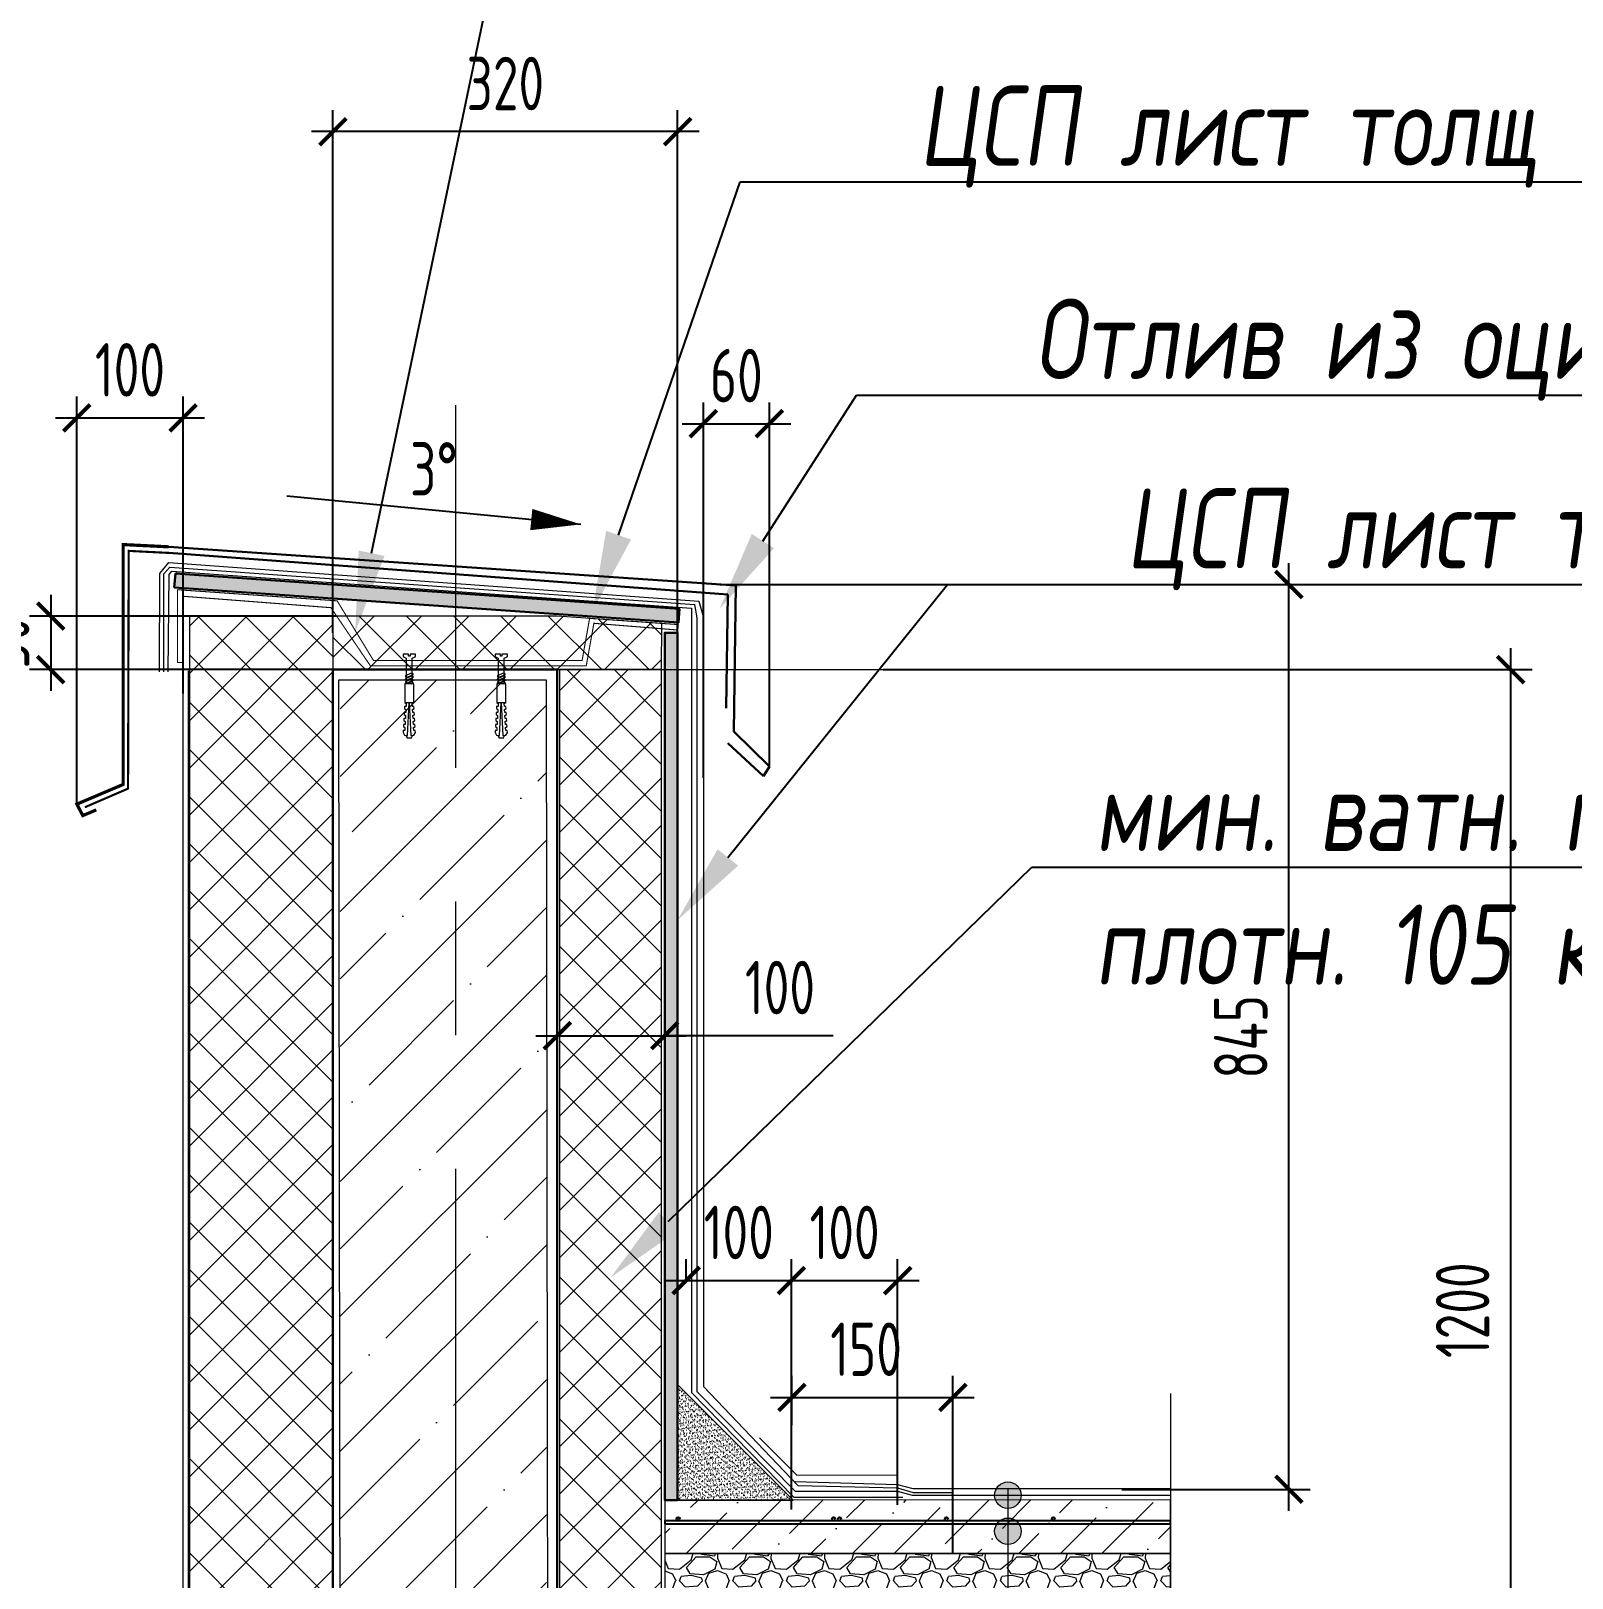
# Model space of a CAD drawing. Header units: millimetres. Extents: x -314343 to 682031, y 21428 to 98936.
# Drawn here: x 431056 to 432497, y 59663 to 61109 of the extents above; entities that cross this region are included whole.
import ezdxf
from ezdxf import colors
from ezdxf.entities.mleader import LeaderData, LeaderLine
from ezdxf.math import Vec2, Vec3

# ---------------------------------------------------------------- set-up
doc = ezdxf.new("R2010")
doc.units = ezdxf.units.MM
doc.header["$MEASUREMENT"] = 0
doc.header["$PDMODE"] = 3
doc.header["$PDSIZE"] = -4
doc.linetypes.add('CENTER', pattern=[2, 1.25, -0.25, 0.25, -0.25])
doc.layers.get('0').update_dxf_attribs({"color": 250, "lineweight": 9})
doc.layers.get('Defpoints').update_dxf_attribs({"color": 6})
for name, color, linetype, lineweight in [('_0', 250, 'Continuous', 9), ('_Выноска', 7, 'Continuous', 15), ('АР_Навесной фасад', 147, 'Continuous', 5), ('АР_Оси', 195, 'Continuous', 9), ('АР_Тонкие', 250, 'Continuous', 5), ('АР_Утеплитель', 250, 'Continuous', 9), ('Крепеж', 251, 'Continuous', 15), ('Маркировка потолков', 7, 'Continuous', 9)]:
    doc.layers.add(name, color=color, linetype=linetype, lineweight=lineweight)
doc.layers.add('PDF _0', color=7, linetype='Continuous')
doc.styles.add('ISOCPEUR', font='isocpeur.ttf', dxfattribs={"width": 0.7})
doc.styles.add('Архитект', font='isocpeur.ttf', dxfattribs={"width": 0.8, "oblique": 8})
doc.dimstyles.new('R_50', dxfattribs={"dimtxt": 140, "dimasz": 30, "dimexe": 20, "dimexo": 0, "dimgap": 20, "dimtad": 1, "dimdec": 0, "dimrnd": 5, "dimzin": 0, "dimdsep": 46, "dimtxsty": 'ISOCPEUR', "dimblk": 'ARCHTICK', "dimcen": 50, "dimdle": 20, "dimclrd": 256, "dimclre": 256, "dimclrt": 256, "dimadec": 0, "dimazin": 0, "dimtfac": 2, "dimtdec": 0, "dimtofl": 0, "dimtmove": 1, "dimatfit": 3, "dimfxl": 1, "dimtvp": 3, "dimtolj": 1, "dimtzin": 0, "dimarcsym": 0})

# ---------------------------------------------------------------- blocks, each defined once
blk = doc.blocks.new('*U252')
blk.add_lwpolyline([(0, -17.582), (0, -1), (2.25, -0.5), (-2.25, 0), (0, 0.5), (0, 26.723)])
blk = doc.blocks.new('_ArchTick')
at = {"color": 0, "linetype": 'ByBlock', "const_width": 0.15}
blk.add_lwpolyline([(-0.5, -0.5), (0.5, 0.5)], dxfattribs=at)
blk = doc.blocks.new('*D301')
at = {"layer": '_0', "lineweight": -2, "ltscale": 500, "transparency": 16777216}
for p, q in [((432232.3, 59725.6), (432232.3, 60611.7)), ((431700.3, 60591.7), (432252.3, 60591.7)), ((432076.1, 59745.6), (432252.3, 59745.6))]:
    blk.add_line(p, q, dxfattribs=at)
at = {"layer": 'Defpoints', "color": 0, "ltscale": 500, "transparency": 16777216}
for p in [(431700.3, 60591.7), (432232.3, 60591.7), (432076.1, 59745.6)]:
    blk.add_point(p, dxfattribs=at)
at = {"layer": '_0', "lineweight": -2, "ltscale": 500, "transparency": 16777216, "xscale": 25, "yscale": 25, "zscale": 25}
for p, rotation in [((432232.3, 60591.7), 90), ((432232.3, 59745.6), 270)]:
    blk.add_blockref('_ArchTick', p, dxfattribs=dict(at, rotation=rotation))
at = {"layer": '_0', "ltscale": 500, "transparency": 16777216, "insert": (432187.3, 60168.7), "char_height": 50, "attachment_point": 5, "rotation": 90, "style": 'ISOCPEUR'}
blk.add_mtext('\\A1;845', dxfattribs=at)
blk = doc.blocks.new('*D302')
at = {"layer": '_0', "lineweight": -2, "ltscale": 500, "transparency": 16777216}
for p, q in [((431548.3, 60100), (431548.3, 60189.8)), ((431648.8, 60092.8), (431648.8, 60189.8)), ((431528.3, 60169.8), (431668.8, 60169.8)), ((431806.3, 60169.8), (431648.8, 60169.8))]:
    blk.add_line(p, q, dxfattribs=at)
at = {"layer": 'Defpoints', "color": 0, "ltscale": 500, "transparency": 16777216}
for p in [(431648.8, 60169.8), (431548.3, 60100), (431648.8, 60092.8)]:
    blk.add_point(p, dxfattribs=at)
at = {"layer": '_0', "lineweight": -2, "ltscale": 500, "transparency": 16777216, "xscale": 25, "yscale": 25, "zscale": 25, "rotation": 180}
blk.add_blockref('_ArchTick', (431548.3, 60169.8), dxfattribs=at)
at = {"layer": '_0', "lineweight": -2, "ltscale": 500, "transparency": 16777216, "xscale": 25, "yscale": 25, "zscale": 25}
blk.add_blockref('_ArchTick', (431648.8, 60169.8), dxfattribs=at)
at = {"layer": '_0', "ltscale": 500, "transparency": 16777216, "insert": (431756.5, 60214.8), "char_height": 50, "attachment_point": 5, "style": 'ISOCPEUR'}
blk.add_mtext('\\A1;100', dxfattribs=at)
blk = doc.blocks.new('*D303')
at = {"layer": '_0', "lineweight": -2, "ltscale": 500, "transparency": 16777216}
for p, q in [((432439.7, 59294), (432439.7, 60532.1)), ((431853, 60512.1), (432459.7, 60512.1)), ((432334.3, 59314), (432459.7, 59314))]:
    blk.add_line(p, q, dxfattribs=at)
at = {"layer": 'Defpoints', "color": 0, "ltscale": 500, "transparency": 16777216}
for p in [(431853, 60512.1), (432439.7, 60512.1), (432334.3, 59314)]:
    blk.add_point(p, dxfattribs=at)
at = {"layer": '_0', "lineweight": -2, "ltscale": 500, "transparency": 16777216, "xscale": 25, "yscale": 25, "zscale": 25}
for p, rotation in [((432439.7, 60512.1), 90), ((432439.7, 59314), 270)]:
    blk.add_blockref('_ArchTick', p, dxfattribs=dict(at, rotation=rotation))
at = {"layer": '_0', "ltscale": 500, "transparency": 16777216, "insert": (432394.7, 59913.1), "char_height": 50, "attachment_point": 5, "rotation": 90, "style": 'ISOCPEUR'}
blk.add_mtext('\\A1;1200', dxfattribs=at)
blk = doc.blocks.new('Дюбель')
at = {"layer": 'Крепеж'}
for points in [[(-48.1, 2.8), (-49, 2.8), (-50.4, 2.1), (-50.4, -2.1), (-49, -2.8), (-48.1, -2.8)], [(-17.5, 4.2), (-18.3, 2.8), (-21.1, 3), (-21, 4.4), (-23.1, 4.5), (-23.9, 3.1), (-26.7, 3.3), (-26.6, 4.7), (-28.7, 4.8), (-29.5, 3.4), (-32.3, 3.6), (-32.2, 5), (-34.3, 5.1), (-35, 3.7), (-37.8, 3.9), (-37.8, 5.3), (-39.9, 5.4), (-40.6, 4), (-43.4, 4.2), (-43.4, 5.6), (-45.5, 5.7), (-48, 4.4), (-48.1, 1.6), (-17.6, 0), (-48.1, -1.6), (-48, -4.4), (-45.5, -5.7), (-43.4, -5.6), (-43.4, -4.2), (-40.6, -4), (-39.9, -5.4), (-37.8, -5.3), (-37.8, -3.9), (-35, -3.7), (-34.3, -5.1), (-32.2, -5), (-32.3, -3.6), (-29.5, -3.4), (-28.7, -4.8), (-26.6, -4.7), (-26.7, -3.3), (-23.9, -3.1), (-23.1, -4.5), (-21, -4.4), (-21.1, -3), (-18.3, -2.8), (-17.5, -4.2)], [(0, -4.2), (0, 4.2), (-17.5, 4.2), (-17.5, -4.2), (0, -4.2)]]:
    blk.add_lwpolyline(points, dxfattribs=at)
blk = doc.blocks.new('A$C2a593a76')
at = {"layer": 'Крепеж'}
blk.add_lwpolyline([(8.5, 50.4), (8.5, 74.5), (10.5, 75.3, 0.300062), (11.4, 76.7), (11.4, 78.3), (6.4, 78.3), (6.4, 76.3), (5, 76.3), (5, 78.3), (0, 78.3), (0, 76.7, 0.300062), (0.9, 75.3), (2.9, 74.5), (2.9, 50.4)], format="xyb", dxfattribs=at)
for points in [[(2.9, 56.5), (9.6, 59.3), (8.5, 60.7), (1.8, 57.9)], [(2.9, 53.8), (9.6, 56.6), (8.5, 58), (1.8, 55.2)], [(2.9, 51.1), (9.6, 53.9), (8.5, 55.3), (1.8, 52.5)]]:
    blk.add_lwpolyline(points, close=True, dxfattribs=at)
blk.add_lwpolyline([(7.6, 50.4), (9.6, 51.2), (8.5, 52.6), (3.1, 50.4)], dxfattribs=at)
at = {"layer": 'Крепеж', "rotation": 90}
blk.add_blockref('Дюбель', (5.7, 50.4), dxfattribs=at)
blk = doc.blocks.new('*D305')
at = {"layer": '_0', "lineweight": -2, "ltscale": 500, "transparency": 16777216}
for p, q in [((431668.8, 59940.8), (431668.8, 59960.8)), ((431767.2, 59726.7), (431767.2, 59960.8)), ((431648.8, 59940.8), (431787.2, 59940.8))]:
    blk.add_line(p, q, dxfattribs=at)
at = {"layer": 'Defpoints', "color": 0, "ltscale": 500, "transparency": 16777216}
for p in [(431668.8, 59940.8), (431767.2, 59940.8), (431767.2, 59726.7)]:
    blk.add_point(p, dxfattribs=at)
at = {"layer": '_0', "lineweight": -2, "ltscale": 500, "transparency": 16777216, "xscale": 25, "yscale": 25, "zscale": 25, "rotation": 180}
blk.add_blockref('_ArchTick', (431668.8, 59940.8), dxfattribs=at)
at = {"layer": '_0', "lineweight": -2, "ltscale": 500, "transparency": 16777216, "xscale": 25, "yscale": 25, "zscale": 25}
blk.add_blockref('_ArchTick', (431767.2, 59940.8), dxfattribs=at)
at = {"layer": '_0', "ltscale": 500, "transparency": 16777216, "insert": (431718, 59985.8), "char_height": 50, "attachment_point": 5, "style": 'ISOCPEUR'}
blk.add_mtext('\\A1;100', dxfattribs=at)
blk = doc.blocks.new('*D306')
at = {"layer": '_0', "lineweight": -2, "ltscale": 500, "transparency": 16777216}
for p, q in [((431767.2, 59855), (431767.2, 59960.8)), ((431866.5, 59731), (431866.5, 59960.8)), ((431747.2, 59940.8), (431886.5, 59940.8))]:
    blk.add_line(p, q, dxfattribs=at)
at = {"layer": 'Defpoints', "color": 0, "ltscale": 500, "transparency": 16777216}
for p in [(431866.5, 59940.8), (431767.2, 59855), (431866.5, 59731)]:
    blk.add_point(p, dxfattribs=at)
at = {"layer": '_0', "lineweight": -2, "ltscale": 500, "transparency": 16777216, "xscale": 25, "yscale": 25, "zscale": 25, "rotation": 180}
blk.add_blockref('_ArchTick', (431767.2, 59940.8), dxfattribs=at)
at = {"layer": '_0', "lineweight": -2, "ltscale": 500, "transparency": 16777216, "xscale": 25, "yscale": 25, "zscale": 25}
blk.add_blockref('_ArchTick', (431866.5, 59940.8), dxfattribs=at)
at = {"layer": '_0', "ltscale": 500, "transparency": 16777216, "insert": (431816.9, 59985.8), "char_height": 50, "attachment_point": 5, "style": 'ISOCPEUR'}
blk.add_mtext('\\A1;100', dxfattribs=at)
blk = doc.blocks.new('*D307')
at = {"layer": '_0', "lineweight": -2, "ltscale": 500, "transparency": 16777216}
for p, q in [((431767.6, 59805.5), (431767.6, 59851.6)), ((431918.1, 59685.5), (431918.1, 59851.6)), ((431747.6, 59831.6), (431938.1, 59831.6))]:
    blk.add_line(p, q, dxfattribs=at)
at = {"layer": 'Defpoints', "color": 0, "ltscale": 500, "transparency": 16777216}
for p in [(431918.1, 59831.6), (431767.6, 59805.5), (431918.1, 59685.5)]:
    blk.add_point(p, dxfattribs=at)
at = {"layer": '_0', "lineweight": -2, "ltscale": 500, "transparency": 16777216, "xscale": 25, "yscale": 25, "zscale": 25, "rotation": 180}
blk.add_blockref('_ArchTick', (431767.6, 59831.6), dxfattribs=at)
at = {"layer": '_0', "lineweight": -2, "ltscale": 500, "transparency": 16777216, "xscale": 25, "yscale": 25, "zscale": 25}
blk.add_blockref('_ArchTick', (431918.1, 59831.6), dxfattribs=at)
at = {"layer": '_0', "ltscale": 500, "transparency": 16777216, "insert": (431837, 59876.6), "char_height": 50, "attachment_point": 5, "style": 'ISOCPEUR'}
blk.add_mtext('\\A1;150', dxfattribs=at)
blk = doc.blocks.new('*D312')
at = {"layer": '_0', "lineweight": -2, "ltscale": 500, "transparency": 16777216}
for p, q in [((431338.5, 60546.5), (431338.5, 61035.1)), ((431660.8, 60546.4), (431660.8, 61035.1)), ((431680.8, 61015.1), (431318.5, 61015.1))]:
    blk.add_line(p, q, dxfattribs=at)
at = {"layer": 'Defpoints', "color": 0, "ltscale": 500, "transparency": 16777216}
for p in [(431338.5, 61015.1), (431338.5, 60546.5), (431660.8, 60546.4)]:
    blk.add_point(p, dxfattribs=at)
at = {"layer": '_0', "lineweight": -2, "ltscale": 500, "transparency": 16777216, "xscale": 25, "yscale": 25, "zscale": 25, "rotation": 180}
blk.add_blockref('_ArchTick', (431338.5, 61015.1), dxfattribs=at)
at = {"layer": '_0', "lineweight": -2, "ltscale": 500, "transparency": 16777216, "xscale": 25, "yscale": 25, "zscale": 25}
blk.add_blockref('_ArchTick', (431660.8, 61015.1), dxfattribs=at)
at = {"layer": '_0', "ltscale": 500, "transparency": 16777216, "insert": (431499.7, 61060.1), "char_height": 50, "attachment_point": 5, "style": 'ISOCPEUR'}
blk.add_mtext('\\A1;320', dxfattribs=at)
blk = doc.blocks.new('*D313')
at = {"layer": '_0', "lineweight": -2, "ltscale": 500, "transparency": 16777216}
for p, q in [((431074.7, 60582.1), (431074.7, 60492.1)), ((431342, 60562.1), (431054.7, 60562.1)), ((431338.5, 60512.1), (431054.7, 60512.1))]:
    blk.add_line(p, q, dxfattribs=at)
at = {"layer": 'Defpoints', "color": 0, "ltscale": 500, "transparency": 16777216}
for p in [(431342, 60562.1), (431074.7, 60512.1), (431338.5, 60512.1)]:
    blk.add_point(p, dxfattribs=at)
at = {"layer": '_0', "lineweight": -2, "ltscale": 500, "transparency": 16777216, "xscale": 25, "yscale": 25, "zscale": 25}
for p, rotation in [((431074.7, 60562.1), 90), ((431074.7, 60512.1), 270)]:
    blk.add_blockref('_ArchTick', p, dxfattribs=dict(at, rotation=rotation))
at = {"layer": '_0', "ltscale": 500, "transparency": 16777216, "insert": (431029.7, 60537.1), "char_height": 50, "attachment_point": 5, "rotation": 90, "style": 'ISOCPEUR'}
blk.add_mtext('\\A1;50', dxfattribs=at)
blk = doc.blocks.new('*D362')
at = {"layer": '_0', "lineweight": -2, "ltscale": 500, "transparency": 16777216}
for p, q in [((431099.1, 60386.3), (431099.1, 60767.4)), ((431198.5, 60489.6), (431198.5, 60767.4)), ((431079.1, 60747.4), (431218.5, 60747.4))]:
    blk.add_line(p, q, dxfattribs=at)
at = {"layer": 'Defpoints', "color": 0, "ltscale": 500, "transparency": 16777216}
for p in [(431198.5, 60747.4), (431198.5, 60489.6), (431099.1, 60386.3)]:
    blk.add_point(p, dxfattribs=at)
at = {"layer": '_0', "lineweight": -2, "ltscale": 500, "transparency": 16777216, "xscale": 25, "yscale": 25, "zscale": 25, "rotation": 180}
blk.add_blockref('_ArchTick', (431099.1, 60747.4), dxfattribs=at)
at = {"layer": '_0', "lineweight": -2, "ltscale": 500, "transparency": 16777216, "xscale": 25, "yscale": 25, "zscale": 25}
blk.add_blockref('_ArchTick', (431198.5, 60747.4), dxfattribs=at)
at = {"layer": '_0', "ltscale": 500, "transparency": 16777216, "insert": (431148.8, 60792.4), "char_height": 50, "attachment_point": 5, "style": 'ISOCPEUR'}
blk.add_mtext('\\A1;100', dxfattribs=at)
blk = doc.blocks.new('*D361')
at = {"layer": '_0', "lineweight": -2, "ltscale": 500, "transparency": 16777216}
for p, q in [((431684.9, 60410.9), (431684.9, 60762)), ((431746.6, 60421.6), (431746.6, 60762)), ((431664.9, 60742), (431766.6, 60742))]:
    blk.add_line(p, q, dxfattribs=at)
at = {"layer": 'Defpoints', "color": 0, "ltscale": 500, "transparency": 16777216}
for p in [(431746.6, 60742), (431684.9, 60410.9), (431746.6, 60421.6)]:
    blk.add_point(p, dxfattribs=at)
at = {"layer": '_0', "lineweight": -2, "ltscale": 500, "transparency": 16777216, "xscale": 25, "yscale": 25, "zscale": 25, "rotation": 180}
blk.add_blockref('_ArchTick', (431684.9, 60742), dxfattribs=at)
at = {"layer": '_0', "lineweight": -2, "ltscale": 500, "transparency": 16777216, "xscale": 25, "yscale": 25, "zscale": 25}
blk.add_blockref('_ArchTick', (431746.6, 60742), dxfattribs=at)
at = {"layer": '_0', "ltscale": 500, "transparency": 16777216, "insert": (431715.7, 60787), "char_height": 50, "attachment_point": 5, "style": 'ISOCPEUR'}
blk.add_mtext('\\A1;60', dxfattribs=at)

msp = doc.modelspace()

# ---------------------------------------------------------------- hatches: boundary and pattern name
at = {"lineweight": 9, "transparency": 33554559}
h = msp.add_hatch(dxfattribs=at)
h.set_pattern_fill('AR-SAND', color=256, scale=2, angle=85.1749)
h.set_pattern_definition([(122.6748843, (1921.9965, -12382.0042), (-3.85058786, 0.198607983), [0, -3.04, 0, -3.4, 0, -3.25]), (92.6748843, (1921.9965, -12382.004), (-5.326560933, 4.001777183), [0, -1.64, 0, -2.74, 0, -1.05]), (52.6748843, (1921.7896, -12384.4555), (0.512611907, 6.207163223), [0, -1, 0, -3.6, 0, -4.7]), (42.6748843, (1921.7896, -12384.4555), (-1.24341174, 6.13859703), [0, -0.5, 0, -2.36, 0, -2.7])])
h.paths.add_polyline_path([(431191.5, 60601.9), (431189.5, 60589), (431661.5, 60556.1), (431662.4, 60569)])
h = msp.add_hatch(dxfattribs=at)
h.set_pattern_fill('AR-SAND', color=256, scale=5)
h.set_pattern_definition([(37.5000203, (-502.322, -3960.2366), (-0.31497021, 9.63411873), [0, -7.6, 0, -8.5, 0, -8.125]), (7.5000203, (-502.322, -3960.237), (8.8488785, 14.11073347), [0, -4.1, 0, -6.85, 0, -2.625]), (327.5000203, (-508.472, -3960.237), (15.5707093, 0.0283008), [0, -2.5, 0, -9, 0, -11.75]), (317.5000203, (-508.472, -3960.237), (15.03063146, 4.38838316), [0, -1.25, 0, -5.9, 0, -6.75])])
h.paths.add_polyline_path([(431660.8, 60546.5), (431648.8, 60546.5), (431648.8, 59735.5), (431660.8, 59735.6)])
h = msp.add_hatch(dxfattribs=at)
h.set_pattern_fill('AR-SAND', color=256, scale=2)
h.set_pattern_definition([(37.50002035, (0, 0), (-0.125988085, 3.853647493), [0, -3.04, 0, -3.4, 0, -3.25]), (7.5000203, (0, 0), (3.539551406, 5.64429339), [0, -1.64, 0, -2.74, 0, -1.05]), (327.50002035, (-2.46, -9e-07), (6.22828372, 0.01132032), [0, -1, 0, -3.6, 0, -4.7]), (317.5000203, (-2.46, -9e-07), (6.012252586, 1.755353265), [0, -0.5, 0, -2.36, 0, -2.7])])
h.paths.add_polyline_path([(431660.8, 59843.5), (431660.8, 59735.5), (431768.8, 59735.6), (431668.8, 59835.5)])
h = msp.add_hatch(dxfattribs=at)
h.set_pattern_fill('ANSI36', color=256, scale=8.657649)
h.set_pattern_definition([(45, (430492.105, 59208.603), (14.5777, 53.4517), [68.7201, -13.744, 0, -13.744])])
h.paths.add_polyline_path([(432121.5, 59735.8), (431648.8, 59735.5), (431648.8, 59685.5), (432121.5, 59685.5)])
h = msp.add_hatch(dxfattribs=at)
h.set_pattern_fill('GRAVEL', color=256, scale=50)
h.set_pattern_definition([(228.0127875, (-566.322, -4940.238), (-400, -450), [6.7268, -665.9544024]), (184.9697407, (-570.822, -4945.2379), (600, 50), [11.5434, -1142.796238]), (132.5104471, (-582.322, -4946.238), (500, -550), [8.1394, -805.80163]), (267.273689, (-601.822, -4958.7379), (50, 1000), [10.5119, -1040.677902]), (292.8336542, (-602.322, -4969.2379), (-250, 600), [10.30775, -1020.4686564]), (357.273689, (-598.322, -4978.7379), (-1000, 50), [10.5119, -1040.677902]), (37.69424047, (-587.822, -4979.2379), (-650, -500), [13.90145, -1376.2424274]), (72.25532837, (-576.822, -4970.7379), (350, 1100), [13.1244, -1299.316075]), (121.4295656, (-572.822, -4958.2379), (-400, 650), [10.5475, -1044.2036555]), (175.2363583, (-578.322, -4949.238), (550, -50), [12.0416, -590.038129]), (222.3974378, (-590.322, -4948.2379), (-600, -550), [15.5724, -1541.66875]), (138.8140748, (-552.322, -4959.238), (-350, 300), [5.31505, -526.1922406]), (171.4692344, (-556.322, -4955.7379), (650, -100), [10.11185, -1001.075571]), (225, (-566.322, -4954.238), (-6e-15, -50), [7.07105, -63.639628]), (203.1985905, (-569.822, -4948.238), (250, 100), [3.8079, -376.9807553]), (291.8014095, (-573.322, -4949.738), (-50, 150), [5.38515, -263.8730904]), (30.9637565, (-571.322, -4954.738), (150, 100), [8.74645, -282.801145]), (161.565051, (-563.822, -4950.238), (100, -50), [6.32455, -151.789333]), (16.3895403, (-602.322, -4949.7379), (500, 150), [8.86, -877.1422573]), (70.3461759, (-593.822, -4947.238), (-200, -550), [7.43305, -735.8703874]), (293.1985905, (-563.822, -4940.238), (-100, 250), [7.61575, -373.1729053]), (343.6104597, (-560.822, -4947.2379), (-500, 150), [8.86, -877.1422573]), (339.4439548, (-602.322, -4980.738), (-250, 100), [8.544, -418.656187]), (294.7751406, (-594.322, -4983.738), (-250, 550), [7.1589, -708.732153]), (66.8014095, (-563.322, -4990.238), (100, 250), [7.61575, -373.1729053]), (17.3540246, (-560.322, -4983.238), (-650, -200), [8.38155, -829.7711807]), (69.4439548, (-587.822, -4990.238), (-100, -250), [4.272, -422.928187]), (101.3099325, (-566.322, -4990.238), (-50, 200), [2.5495, -252.4014757]), (165.9637565, (-566.822, -4987.738), (150, -50), [10.30775, -195.847531]), (186.00900596, (-576.822, -4985.2379), (500, 50), [9.5525, -945.696159]), (303.6900675, (-571.322, -4959.238), (-50, 100), [7.2111, -173.066464]), (353.1572266, (-567.322, -4965.2379), (850, -100), [12.5897, -1246.378131]), (60.9453959, (-554.822, -4966.738), (-200, -350), [5.1478, -509.633707]), (90, (-552.32, -4962.24), (-50, 50), [3, -47]), (120.2564372, (-577.822, -4983.738), (200, -350), [6.9462, -687.6759995]), (48.0127875, (-581.322, -4977.738), (400, 450), [13.4536, -659.2276024]), (0, (-572.32, -4967.74), (50, 50), [13, -37]), (325.3048465, (-559.322, -4967.738), (500, -350), [7.9057, -782.663715]), (254.0546041, (-552.822, -4972.238), (-50, -200), [7.2801, -356.7253945]), (207.64597536, (-554.822, -4979.2379), (-950, -500), [11.85325, -1173.473709]), (175.42607874, (-565.322, -4984.7379), (-650, 50), [12.53995, -1241.4536704])])
h.paths.add_polyline_path([(432121.5, 59685.5), (431648.8, 59685.5), (431648.8, 59534), (432121.5, 59534)])
at = {"layer": '_Выноска'}
h = msp.add_hatch(color=256, dxfattribs=at)
edge = h.paths.add_edge_path()
edge.add_arc((431969.6, 59740.1), 12.4, 0, 360)
h = msp.add_hatch(color=256, dxfattribs=at)
edge = h.paths.add_edge_path()
edge.add_arc((431969.6, 59740.1), 12.4, 0, 360)
h = msp.add_hatch(color=256, dxfattribs=at)
edge = h.paths.add_edge_path()
edge.add_arc((431969.6, 59706.4), 12.4, 0, 360)
h = msp.add_hatch(color=256, dxfattribs=at)
edge = h.paths.add_edge_path()
edge.add_arc((431969.6, 59706.4), 12.4, 0, 360)
at = {"layer": 'АР_Утеплитель', "lineweight": 9, "ltscale": 500}
h = msp.add_hatch(dxfattribs=at)
h.set_pattern_fill('ANSI37', color=251, scale=250, angle=-90)
h.set_pattern_definition([(315, (54.59, -6613.83), (22.097087, 22.097087), []), (45, (54.59, -6613.83), (-22.097087, 22.097087), [])])
h.paths.add_polyline_path([(431204.6, 60562.1), (431338.5, 60562.1), (431338.5, 58900.1), (431204.6, 58900.1)])
h = msp.add_hatch(dxfattribs=at)
h.set_pattern_fill('ANSI37', color=251, scale=250)
h.set_pattern_definition([(45, (498456.83, -370603.31), (-22.097087, 22.097087), []), (135, (498456.83, -370603.31), (-22.097087, -22.097087), [])])
h.paths.add_polyline_path([(431338.5, 60512.1), (431338.5, 60562.1), (431545.5, 60562.1), (431646, 60555.2), (431645.8, 60512.1)])
h = msp.add_hatch(dxfattribs=at)
h.set_pattern_fill('ANSI37', color=251, scale=250, angle=-90)
h.set_pattern_definition([(315, (-655.326, -4990.238), (22.097087, 22.097087), []), (45, (-655.326, -4990.238), (-22.097087, 22.097087), [])])
h.paths.add_polyline_path([(431645.8, 60512.1), (431550.5, 60512.1), (431550.5, 59534), (431645.8, 59534)])
at = {"layer": 'Маркировка потолков', "lineweight": 9, "ltscale": 5000, "transparency": 33554610}
h = msp.add_hatch(dxfattribs=at)
h.set_pattern_fill('ANSI35', color=256, scale=356.9777)
h.paths.add_polyline_path([(431538.3, 60502.1), (431345.4, 60502.1), (431345.4, 58900.1), (431538.3, 58900.1)])

# ---------------------------------------------------------------- linework, layer by layer
at = {"lineweight": 20}
for points in [[(432121.5, 59735.8), (431648.8, 59735.5), (431648.8, 59685.5), (432121.5, 59685.5)], [(432121.5, 59685.5), (431648.8, 59685.5), (431648.8, 59534), (432121.5, 59534)]]:
    msp.add_lwpolyline(points, close=True, dxfattribs=at)
at = {"lineweight": 25}
msp.add_lwpolyline([(431648.8, 59713.3), (432121.5, 59713.3), (432121.5, 59716.3), (431648.8, 59716.3)], close=True, dxfattribs=at)
at = {"lineweight": 30}
for centre in [(431661.2, 59717.8), (431806.6, 59717.8), (431812.2, 59717.8), (431912.1, 59717.8), (432012, 59717.8)]:
    msp.add_circle(centre, 1.5, dxfattribs=at)
at = {"layer": '_0', "color": 7, "lineweight": 30, "ltscale": 500}
for p, q in [((431185.1, 60626.9), (431715.3, 60590.7)), ((431715.3, 60590.7), (431713.5, 60454.2)), ((431741.2, 60412.4), (431707.6, 60443.3)), ((431713.5, 60454.2), (431746.6, 60421.6)), ((431746.6, 60421.6), (431741.2, 60412.4))]:
    msp.add_line(p, q, dxfattribs=at)
at = {"layer": '_0', "color": 8, "lineweight": 30, "ltscale": 500}
for p, q in [((431185.1, 60621.2), (431707.8, 60582.4)), ((431707.8, 60582.4), (431706.3, 60476.1))]:
    msp.add_line(p, q, dxfattribs=at)
at = {"layer": '_0', "color": 5, "ltscale": 500}
msp.add_line((431660.8, 60546.5), (431662.4, 60569), dxfattribs=at)
at = {"layer": '_0', "color": 7, "ltscale": 500}
for p, q in [((431648.8, 60543.5), (431648.8, 59534)), ((431536.5, 60512.1), (431933, 60512.1)), ((431550.5, 60512.1), (431550.5, 59314))]:
    msp.add_line(p, q, dxfattribs=at)
at = {"layer": '_0', "color": 251, "ltscale": 500}
for p, q in [((431198.5, 58899.1), (431198.5, 60511.1)), ((431203.5, 58899.1), (431203.5, 60511.1))]:
    msp.add_line(p, q, dxfattribs=at)
at = {"layer": '_0', "color": 7}
for p, q in [((431645.8, 60512.1), (431550.5, 60512.1)), ((431550.5, 60512.1), (431550.5, 59334)), ((431645.8, 59534), (431645.8, 60512.1))]:
    msp.add_line(p, q, dxfattribs=at)
at = {"layer": '_0', "color": 1, "ltscale": 500}
msp.add_line((431648.8, 59685.5), (432121.5, 59685.5), dxfattribs=at)
at = {"layer": '_0', "color": 7, "ltscale": 500}
msp.add_lwpolyline([(431524, 60652.4, 20, 0, 0), (431570.3, 60647.9, 0, 0, 0)], format="xyseb", dxfattribs=at)
at = {"layer": '_0', "color": 7, "lineweight": 30, "ltscale": 500, "const_width": 3}
msp.add_lwpolyline([(431117.3, 60380.9), (431104.7, 60375.6), (431099.1, 60386.3), (431142.4, 60404.7), (431142.4, 60629), (431185.1, 60626.9)], dxfattribs=at)
at = {"layer": '_0', "color": 8, "lineweight": 30, "ltscale": 500, "const_width": 2}
msp.add_lwpolyline([(431106.6, 60383.4), (431147, 60400.8), (431147.6, 60623.1), (431185.1, 60621.2)], dxfattribs=at)
at = {"layer": '_0', "color": 1, "ltscale": 500}
for points in [[(431176.3, 60510), (431176.8, 60602.1), (431185.1, 60612.1)], [(431180.5, 60510), (431180.5, 60601.5), (431186, 60608), (431676.5, 60573), (431678.8, 60560.5), (431678.8, 60402.5)], [(431184.6, 60510), (431185.5, 60601), (431188, 60604.1), (431673.8, 60569.5), (431673.8, 60402.5)], [(431185.1, 60612.1), (431680.6, 60576.2), (431684.9, 60560.8), (431684.9, 60402.5)], [(431673.8, 60414.4), (431673.8, 59836.3), (431769.5, 59738.4), (431871.4, 59738.4)], [(431678.8, 60414.4), (431678.8, 59837.1), (431770.6, 59743.9), (431866.5, 59743.9), (431880.2, 59740.1), (432121.5, 59740.1)], [(431684.9, 60414.4), (431684.9, 59841.9), (431773.2, 59749.2), (431866.5, 59746.9), (431880.9, 59742.7), (431918.1, 59742.7)], [(431737.5, 59793.8), (431772.1, 59758.8), (431866.5, 59759.1)], [(431770.7, 59752.9), (431866.5, 59750.1), (431880.7, 59746.3), (432121.5, 59746.3)]]:
    msp.add_lwpolyline(points, dxfattribs=at)
at = {"layer": '_0', "color": 7, "lineweight": 30, "ltscale": 500}
for points in [[(431192.5, 60601.8), (431191.5, 60601.9), (431190, 60589)], [(431190, 60589), (431661.5, 60556.1), (431662.4, 60569), (431191.5, 60601.9)]]:
    msp.add_lwpolyline(points, dxfattribs=at)
at = {"layer": '_0', "color": 7, "lineweight": 25, "ltscale": 500, "const_width": 1}
for points in [[(431193.1, 60518.7), (431193.1, 60586.8), (431342.5, 60576.4), (431376.4, 60520.7), (431474.8, 60520.7)], [(431474.8, 60515.7), (431373.5, 60515.7), (431336.7, 60570), (431198.1, 60580.7), (431198.1, 60518.7), (431193.1, 60518.7)], [(431399.6, 60520.7), (431571.5, 60520.7), (431578.5, 60560), (431661.4, 60554.2), (431661, 60549.1), (431582.5, 60555.4), (431575.4, 60515.7), (431399.4, 60515.7)]]:
    msp.add_lwpolyline(points, dxfattribs=at)
at = {"layer": '_0', "color": 7}
for points in [[(431204.6, 60562.1), (431338.5, 60562.1), (431338.5, 58900.1), (431204.6, 58900.1)], [(431338.5, 60512.1), (431548.3, 60512.1), (431645.8, 60512.1), (431646, 60555.2), (431548.3, 60562.1), (431338.5, 60562.1)]]:
    msp.add_lwpolyline(points, close=True, dxfattribs=at)
at = {"layer": '_0', "color": 7, "lineweight": 30, "ltscale": 500}
msp.add_lwpolyline([(431659.8, 60546.5), (431648.8, 60546.5), (431648.8, 59735.5), (431660.8, 59735.5), (431660.8, 60546.5)], close=True, dxfattribs=at)
at = {"layer": '_0', "color": 7}
msp.add_lwpolyline([(431540.3, 58900.1), (431538.3, 60502.1), (431343.9, 60502.1), (431345.9, 58900.1)], dxfattribs=at)
at = {"layer": '_0', "color": 8}
msp.add_lwpolyline([(431660.8, 59843.5), (431660.8, 59735.5), (431768.8, 59735.6), (431668.8, 59835.5)], close=True, dxfattribs=at)
at = {"layer": '_0', "color": 7, "ltscale": 500}
msp.add_lwpolyline([(431969.6, 59746.3), (431969.6, 58591.4), (432848.4, 58591.4)], dxfattribs=at)
at = {"layer": '_Выноска'}
for centre in [(431969.6, 59740.1), (431969.6, 59740.1), (431969.6, 59706.4), (431969.6, 59706.4)]:
    msp.add_circle(centre, 12.4, dxfattribs=at)
at = {"layer": 'АР_Навесной фасад', "color": 18, "lineweight": 30, "ltscale": 100, "true_color": 0x000000}
msp.add_lwpolyline([(431338.5, 58900.1), (431338.5, 60512.1), (431548.3, 60512.1), (431548.3, 58900.1)], dxfattribs=at)
at = {"layer": 'АР_Оси', "linetype": 'CENTER', "ltscale": 500}
msp.add_line((431453.3, 58420.3), (431453.3, 60759.4), dxfattribs=at)
at = {"layer": 'АР_Тонкие', "linetype": 'ByBlock', "lineweight": -2}
msp.add_lwpolyline([(431570.3, 60647.9), (431295.3, 60674.3)], dxfattribs=at)

# ---------------------------------------------------------------- block references
at = {"ltscale": 100, "xscale": 23.79851555813043, "yscale": 23.79851555813043, "zscale": 23.79851555813043, "rotation": 180}
msp.add_blockref('*U252', (432121.5, 59416.7), dxfattribs=at)
at = {"layer": '_0', "color": 7, "ltscale": 500}
for p in [(431404.2, 60448.3), (431490.2, 60448.3)]:
    msp.add_blockref('A$C2a593a76', p, dxfattribs=at)

# ---------------------------------------------------------------- texts
at = {"layer": 'PDF _0', "color": 7, "lineweight": 0, "insert": (431455.3, 60674.8), "char_height": 50, "attachment_point": 9, "style": 'ISOCPEUR'}
msp.add_mtext('3%%D', dxfattribs=at)

# ---------------------------------------------------------------- dimensions: what is measured, and where the dimension line sits
at = {"layer": '_0', "color": 1, "ltscale": 500}
dim = msp.add_linear_dim(base=(431338.5, 61015.1), p1=(431660.8, 60546.4), p2=(431338.5, 60546.5), dimstyle='R_50', override={"dimtxt": 50, "dimasz": 25, "dimpost": '\\X'}, dxfattribs=at)
dim.commit()
dim.dimension.update_dxf_attribs({"geometry": '*D312', "text_midpoint": (431499.7, 61060.1)})
for base, p1, p2, picture, middle in [((431198.5, 60747.4), (431099.1, 60386.3), (431198.5, 60489.6), '*D362', (431148.8, 60747.4)), ((431746.6, 60742), (431684.9, 60410.9), (431746.6, 60421.6), '*D361', (431715.7, 60742)), ((431648.8455, 60169.7504), (431548.3466, 60100.0384), (431648.8455, 60092.8008), '*D302', (431756.5291, 60144.22)), ((431767.2, 59940.8), (431668.8, 59940.8), (431767.2, 59726.7), '*D305', (431718, 59940.8)), ((431866.5, 59940.8), (431767.2, 59855), (431866.5, 59731), '*D306', (431816.9, 59940.8)), ((431918.0636, 59831.6398), (431767.5646, 59805.4508), (431918.0636, 59685.5348), '*D307', (431837, 59831.6398))]:
    dim = msp.add_linear_dim(base=base, p1=p1, p2=p2, dimstyle='R_50', override={"dimtxt": 50, "dimasz": 25, "dimpost": '\\X'}, dxfattribs=at)
    dim.commit()
    dim.dimension.update_dxf_attribs({"geometry": picture, "text_midpoint": middle, "dimtype": 160})
for base, p1, p2, picture, middle in [((432232.3, 60591.7), (432076.1, 59745.6), (431700.3, 60591.7), '*D301', (432187.3, 60168.7)), ((432439.7, 60512.1), (432334.3, 59314), (431853, 60512.1), '*D303', (432394.7, 59913.1))]:
    dim = msp.add_linear_dim(base=base, p1=p1, p2=p2, angle=90, dimstyle='R_50', override={"dimtxt": 50, "dimasz": 25, "dimpost": '\\X'}, dxfattribs=at)
    dim.commit()
    dim.dimension.update_dxf_attribs({"geometry": picture, "text_midpoint": middle})
dim = msp.add_linear_dim(base=(431074.7, 60512.1), p1=(431342, 60562.1), p2=(431338.5, 60512.1), angle=90, dimstyle='R_50', override={"dimtxt": 50, "dimasz": 25, "dimpost": '\\X'}, dxfattribs=at)
dim.commit()
dim.dimension.update_dxf_attribs({"geometry": '*D313', "text_midpoint": (431074.7, 60537.1), "dimtype": 160})

# ---------------------------------------------------------------- leaders
at = {"layer": 'АР_Тонкие', "lineweight": 15}
ml = msp.add_multileader_mtext('Standard', dxfattribs=at)
ml.set_content('Кровельный костыль\\Pкрепить дюбелями с шагом 600мм', color=256, style='Архитект')
ml.set_leader_properties()
ml.build(insert=Vec2(0, 0))
ml.multileader.update_dxf_attribs({"text_left_attachment_type": 6, "text_right_attachment_type": 6, "dogleg_length": 50, "arrow_head_size": 75})
ctx = ml.context
ctx.base_point, ctx.char_height, ctx.arrow_head_size, ctx.landing_gap_size, ctx.plane_origin = Vec3(428241.9, 61250.1), 75, 75, 33.3, Vec3(432372.3, 61847.3)
ctx.left_attachment, ctx.right_attachment = 6, 6
notes = []
notes.append((ctx, [(1, (1, 1, 0), (428108.7, 61250.1), (1, 0), 133.2, [(1, [(427695.7, 60553.7)], 0, [])])]))
ctx.mtext.insert, ctx.mtext.width, ctx.mtext.defined_height, ctx.mtext.flow_direction = Vec3(428275.2, 61347.6), 5276.741, 721.8, 5
ml = msp.add_multileader_mtext('Standard', dxfattribs=at)
ml.set_content('Кровельный костыль\\Pкрепить дюбелями с шагом 600мм', color=256, style='Архитект')
ml.set_leader_properties()
ml.build(insert=Vec2(0, 0))
ml.multileader.update_dxf_attribs({"text_left_attachment_type": 6, "text_right_attachment_type": 6, "dogleg_length": 50, "arrow_head_size": 75})
ctx = ml.context
ctx.base_point, ctx.char_height, ctx.arrow_head_size, ctx.landing_gap_size, ctx.plane_origin = Vec3(431689.4, 61250.1), 75, 75, 33.3, Vec3(435919.7, 61847.3)
ctx.left_attachment, ctx.right_attachment = 6, 6
notes.append((ctx, [(1, (1, 1, 0), (431506.1, 61250.1), (1, 0), 183.2, [(1, [(431359.4, 60547.5)], 0, [])])]))
ctx.mtext.insert, ctx.mtext.width, ctx.mtext.defined_height, ctx.mtext.flow_direction = Vec3(431722.7, 61347.6), 5276.741, 721.8, 5
ml = msp.add_multileader_mtext('Standard', dxfattribs=at)
ml.set_content('ЦСП лист толщ 12мм', color=256, style='Архитект')
ml.set_leader_properties()
ml.build(insert=Vec2(0, 0))
ml.multileader.update_dxf_attribs({"text_left_attachment_type": 6, "text_right_attachment_type": 6, "dogleg_length": 50, "arrow_head_size": 75})
ctx = ml.context
ctx.base_point, ctx.char_height, ctx.arrow_head_size, ctx.landing_gap_size, ctx.plane_origin = Vec3(428405.2, 60968.1), 75, 75, 33.3, Vec3(432523.7, 61882.6)
ctx.left_attachment, ctx.right_attachment = 6, 6
notes.append((ctx, [(1, (1, 1, 0), (428272, 60968.1), (1, 0), 133.2, [(1, [(428077.3, 60573.2)], 0, [])])]))
ctx.mtext.insert, ctx.mtext.width, ctx.mtext.defined_height, ctx.mtext.flow_direction = Vec3(428438.5, 61058.1), 5276.741, 721.8, 5
ml = msp.add_multileader_mtext('Standard', dxfattribs=at)
ml.set_content('ЦСП лист толщ 12мм', color=256, style='Архитект')
ml.set_leader_properties()
ml.build(insert=Vec2(0, 0))
ml.multileader.update_dxf_attribs({"text_left_attachment_type": 6, "text_right_attachment_type": 6, "dogleg_length": 50, "arrow_head_size": 75})
ctx = ml.context
ctx.base_point, ctx.char_height, ctx.arrow_head_size, ctx.landing_gap_size, ctx.plane_origin = Vec3(431852.7, 60968.1), 75, 75, 33.3, Vec3(436071.1, 61882.6)
ctx.left_attachment, ctx.right_attachment = 6, 6
notes.append((ctx, [(1, (1, 1, 0), (431719.4, 60968.1), (1, 0), 133.2, [(1, [(431581.2, 60566.9)], 0, [])])]))
ctx.mtext.insert, ctx.mtext.width, ctx.mtext.defined_height, ctx.mtext.flow_direction = Vec3(431886, 61058.1), 5276.741, 721.8, 5
ml = msp.add_multileader_mtext('Standard', dxfattribs=at)
ml.set_content('Отлив из оцинк.стали', color=256, style='Архитект')
ml.set_leader_properties()
ml.build(insert=Vec2(0, 0))
ml.multileader.update_dxf_attribs({"text_left_attachment_type": 6, "text_right_attachment_type": 6, "dogleg_length": 50, "arrow_head_size": 75})
ctx = ml.context
ctx.base_point, ctx.char_height, ctx.arrow_head_size, ctx.landing_gap_size, ctx.plane_origin = Vec3(428513.7, 60768.8), 75, 75, 33.3, Vec3(432848.9, 61760.6)
ctx.left_attachment, ctx.right_attachment = 6, 6
notes.append((ctx, [(1, (1, 1, 0), (428380.5, 60768.8), (1, 0), 133.2, [(1, [(428152.7, 60569.1)], 0, [])])]))
ctx.mtext.insert, ctx.mtext.width, ctx.mtext.defined_height, ctx.mtext.flow_direction = Vec3(428547, 60858.8), 5276.741, 721.8, 5
ml = msp.add_multileader_mtext('Standard', dxfattribs=at)
ml.set_content('Отлив из оцинк.стали', color=256, style='Архитект')
ml.set_leader_properties()
ml.build(insert=Vec2(0, 0))
ml.multileader.update_dxf_attribs({"text_left_attachment_type": 6, "text_right_attachment_type": 6, "dogleg_length": 50, "arrow_head_size": 75})
ctx = ml.context
ctx.base_point, ctx.char_height, ctx.arrow_head_size, ctx.landing_gap_size, ctx.plane_origin = Vec3(431961.2, 60768.8), 75, 75, 33.3, Vec3(436396.4, 61760.6)
ctx.left_attachment, ctx.right_attachment = 6, 6
notes.append((ctx, [(1, (1, 1, 0), (431827.9, 60768.8), (1, 0), 133.2, [(1, [(431700.1, 60569.1)], 0, [])])]))
ctx.mtext.insert, ctx.mtext.width, ctx.mtext.defined_height, ctx.mtext.flow_direction = Vec3(431994.5, 60858.8), 5276.741, 721.8, 5
ml = msp.add_multileader_mtext('Standard', dxfattribs=at)
ml.set_content('ЦСП лист толщ 12мм', color=256, style='Архитект')
ml.set_leader_properties()
ml.build(insert=Vec2(0, 0))
ml.multileader.update_dxf_attribs({"text_left_attachment_type": 6, "text_right_attachment_type": 6, "dogleg_length": 50, "arrow_head_size": 75})
ctx = ml.context
ctx.base_point, ctx.char_height, ctx.arrow_head_size, ctx.landing_gap_size, ctx.plane_origin = Vec3(428560.2, 60625), 75, 75, 33.3, Vec3(432571.8, 61602)
ctx.left_attachment, ctx.right_attachment = 6, 6
notes.append((ctx, [(1, (1, 1, 0), (428427, 60625), (1, 0), 133.2, [(1, [(428113.4, 60292.6)], 0, [])])]))
ctx.mtext.insert, ctx.mtext.width, ctx.mtext.defined_height, ctx.mtext.flow_direction = Vec3(428593.6, 60715), 5276.741, 721.8, 5
ml = msp.add_multileader_mtext('Standard', dxfattribs=at)
ml.set_content('ЦСП лист толщ 12мм', color=256, style='Архитект')
ml.set_leader_properties()
ml.build(insert=Vec2(0, 0))
ml.multileader.update_dxf_attribs({"text_left_attachment_type": 6, "text_right_attachment_type": 6, "dogleg_length": 50, "arrow_head_size": 75})
ctx = ml.context
ctx.base_point, ctx.char_height, ctx.arrow_head_size, ctx.landing_gap_size, ctx.plane_origin = Vec3(432046.2, 60591.7), 75, 75, 33.3, Vec3(436162.7, 61608.4)
ctx.left_attachment, ctx.right_attachment = 6, 6
notes.append((ctx, [(1, (1, 1, 0), (431913, 60591.7), (1, 0), 133.2, [(1, [(431660.8, 60278)], 0, [])])]))
ctx.mtext.insert, ctx.mtext.width, ctx.mtext.defined_height, ctx.mtext.flow_direction = Vec3(432079.6, 60681.7), 5276.741, 721.8, 5
ml = msp.add_multileader_mtext('Standard', dxfattribs=at)
ml.set_content('мин. ватн. плита\\Pплотн. 105 кг/м³-100 мм.', color=256, style='Архитект')
ml.set_leader_properties()
ml.build(insert=Vec2(0, 0))
ml.multileader.update_dxf_attribs({"text_left_attachment_type": 6, "text_right_attachment_type": 6, "dogleg_length": 50, "arrow_head_size": 75})
ctx = ml.context
ctx.base_point, ctx.char_height, ctx.arrow_head_size, ctx.landing_gap_size, ctx.plane_origin = Vec3(432017.3, 60327.5), 75, 75, 33.3, Vec3(436371.3, 61237.2)
ctx.left_attachment, ctx.right_attachment = 6, 6
notes.append((ctx, [(1, (1, 1, 0), (431992.1, 60327.5), (1, 0), 25.2, [(1, [(431598.1, 59943.6)], 0, [])])]))
ctx.mtext.insert, ctx.mtext.width, ctx.mtext.defined_height, ctx.mtext.flow_direction = Vec3(432050.6, 60417.5), 1024.357, 721.8, 5
for ctx, leaders in notes:
    for number, flags, end, landing, length, lines in leaders:
        leader = LeaderData()
        leader.index, (leader.has_last_leader_line, leader.has_dogleg_vector, leader.attachment_direction) = number, flags
        leader.last_leader_point, leader.dogleg_vector, leader.dogleg_length = Vec3(end), Vec3(landing), length
        for number, points, colour, breaks in lines:
            line = LeaderLine()
            line.index, line.vertices, line.color, line.breaks = number, Vec3.list(points), colors.encode_raw_color(colour), breaks
            leader.lines.append(line)
        ctx.leaders.append(leader)

doc.saveas('drawing.dxf')
